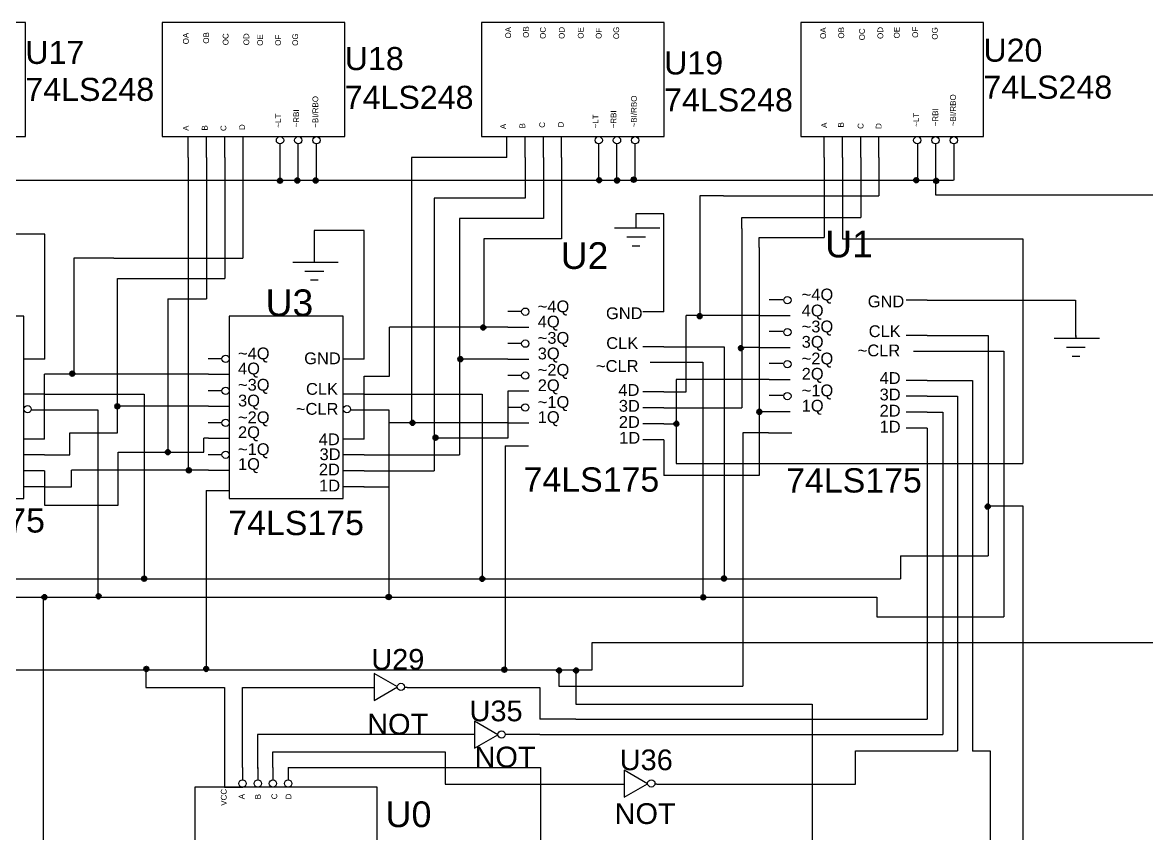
# Model space of a CAD drawing. Header units: millimetres. Extents: x 5948 to 13023, y 3837 to 8428.
# Drawn here: x 6211.2 to 6396.6, y 4048.5 to 4182.2 of the extents above; entities that cross this region are included whole.
import ezdxf

# ---------------------------------------------------------------- set-up
doc = ezdxf.new("R2010")
doc.units = ezdxf.units.MM
doc.styles.get("Standard").update_dxf_attribs({"font": 'arial.ttf'})
pattern_1 = [(0, (372.634, -47.216), (0, 6.985), [5.08, -1.905]), (90, (372.634, -47.216), (-6.985, 4e-16), [5.08, -1.905])]
pattern_2 = [(0, (379.9, -52.502), (0, 6.985), [5.08, -1.905]), (90, (379.9, -52.502), (-6.985, 4e-16), [5.08, -1.905])]
pattern_3 = [(0, (388.283, -60.041), (0, 6.985), [5.08, -1.905]), (90, (388.283, -60.041), (-6.985, 4e-16), [5.08, -1.905])]
pattern_4 = [(0, (391.6356, -63.1125), (0, 6.985), [5.08, -1.905]), (90, (391.6356, -63.1125), (-6.985, 4e-16), [5.08, -1.905])]
pattern_5 = [(0, (384.177, -81.037), (0, 6.985), [5.08, -1.905]), (90, (384.177, -81.037), (-6.985, 4e-16), [5.08, -1.905])]
pattern_6 = [(0, (394.61, -95.675), (0, 6.985), [5.08, -1.905]), (90, (394.61, -95.675), (-6.985, 4e-16), [5.08, -1.905])]
pattern_7 = [(0, (440.221, -39.5435), (0, 6.985), [5.08, -1.905]), (90, (440.221, -39.5435), (-6.985, 4e-16), [5.08, -1.905])]
pattern_8 = [(0, (436.401, -44.8506), (0, 6.985), [5.08, -1.905]), (90, (436.401, -44.8506), (-6.985, 4e-16), [5.08, -1.905])]
pattern_9 = [(0, (428.4814, -55.371), (0, 6.985), [5.08, -1.905]), (90, (428.4814, -55.371), (-6.985, 4e-16), [5.08, -1.905])]
pattern_10 = [(0, (432.209, -57.699), (0, 6.985), [5.08, -1.905]), (90, (432.209, -57.699), (-6.985, 4e-16), [5.08, -1.905])]
pattern_11 = [(0, (440.1275, -81.184), (0, 6.985), [5.08, -1.905]), (90, (440.1275, -81.184), (-6.985, 4e-16), [5.08, -1.905])]
pattern_12 = [(0, (424.6, -84.061), (0, 6.985), [5.08, -1.905]), (90, (424.6, -84.061), (-6.985, 4e-16), [5.08, -1.905])]
pattern_13 = [(0, (443.705, -95.947), (0, 6.985), [5.08, -1.905]), (90, (443.705, -95.947), (-6.985, 4e-16), [5.08, -1.905])]
pattern_14 = [(0, (475.924, -37.652), (0, 6.985), [5.08, -1.905]), (90, (475.924, -37.652), (-6.985, 4e-16), [5.08, -1.905])]
pattern_15 = [(0, (482.82, -42.961), (0, 6.985), [5.08, -1.905]), (90, (482.82, -42.961), (-6.985, 4e-16), [5.08, -1.905])]
pattern_16 = [(0, (485.8024, -53.392), (0, 6.985), [5.08, -1.905]), (90, (485.8024, -53.392), (-6.985, 4e-16), [5.08, -1.905])]
pattern_17 = [(0, (472.009, -55.627), (0, 6.985), [5.08, -1.905]), (90, (472.009, -55.627), (-6.985, 4e-16), [5.08, -1.905])]
pattern_18 = [(0, (479.9654, -81.017), (0, 6.985), [5.08, -1.905]), (90, (479.9654, -81.017), (-6.985, 4e-16), [5.08, -1.905])]
pattern_19 = [(0, (476.3305, -83.904), (0, 6.985), [5.08, -1.905]), (90, (476.3305, -83.904), (-6.985, 4e-16), [5.08, -1.905])]
pattern_20 = [(0, (384.5826, -95.8825), (0, 6.985), [5.08, -1.905]), (90, (384.5826, -95.8825), (-6.985, 4e-16), [5.08, -1.905])]
pattern_21 = [(0, (452.6646, -96.025), (0, 6.985), [5.08, -1.905]), (90, (452.6646, -96.025), (-6.985, 4e-16), [5.08, -1.905])]
pattern_22 = [(0, (455.477, -96.084), (0, 6.985), [5.08, -1.905]), (90, (455.477, -96.084), (-6.985, 4e-16), [5.08, -1.905])]
pattern_23 = [(0, (406.722, -15.3396), (0, 6.985), [5.08, -1.905]), (90, (406.722, -15.3396), (-6.985, 4e-16), [5.08, -1.905])]
pattern_24 = [(0, (409.658, -15.3396), (0, 6.985), [5.08, -1.905]), (90, (409.658, -15.3396), (-6.985, 4e-16), [5.08, -1.905])]
pattern_25 = [(0, (412.688, -15.3396), (0, 6.985), [5.08, -1.905]), (90, (412.688, -15.3396), (-6.985, 4e-16), [5.08, -1.905])]
pattern_26 = [(0, (459.4066, -15.3396), (0, 6.985), [5.08, -1.905]), (90, (459.4066, -15.3396), (-6.985, 4e-16), [5.08, -1.905])]
pattern_27 = [(0, (462.343, -15.3396), (0, 6.985), [5.08, -1.905]), (90, (462.343, -15.3396), (-6.985, 4e-16), [5.08, -1.905])]
pattern_28 = [(0, (465.0894, -15.245), (0, 6.985), [5.08, -1.905]), (90, (465.0894, -15.245), (-6.985, 4e-16), [5.08, -1.905])]
pattern_29 = [(0, (511.705, -15.3435), (0, 6.985), [5.08, -1.905]), (90, (511.705, -15.3435), (-6.985, 4e-16), [5.08, -1.905])]
pattern_30 = [(0, (514.95, -15.4705), (0, 6.985), [5.08, -1.905]), (90, (514.95, -15.4705), (-6.985, 4e-16), [5.08, -1.905])]
pattern_31 = [(0, (523.448, -69.177), (0, 6.985), [5.08, -1.905]), (90, (523.448, -69.177), (-6.985, 4e-16), [5.08, -1.905])]

# ---------------------------------------------------------------- blocks, each defined once
blk = doc.blocks.new('*U1')
blk.add_lwpolyline([(15.048, 9.405), (-15.048, 9.405), (-15.048, -9.405), (15.048, -9.405)], close=True)
blk = doc.blocks.new('*U2')
at = {"color": 0, "linetype": 'ByBlock', "lineweight": -2, "transparency": 16777216}
for p in [(210.672, 0), (263.34, 0), (316.008, 0), (368.676, 0)]:
    blk.add_blockref('*U1', p, dxfattribs=at)
blk = doc.blocks.new('*U29')
blk.add_line((0, 1.1286), (0, -1.1286))
blk = doc.blocks.new('*U30')
at = {"color": 0, "linetype": 'ByBlock', "lineweight": -2, "transparency": 16777216}
for p in [(0, 0), (3.0096, 0), (6.0192, 0)]:
    blk.add_blockref('*U29', p, dxfattribs=at)
blk = doc.blocks.new('*U31')
blk.add_line((0, 1.1286), (0, -1.1286))
blk = doc.blocks.new('*U32')
at = {"color": 0, "linetype": 'ByBlock', "lineweight": -2, "transparency": 16777216}
for p in [(0, 0), (3.0096, 0), (6.0192, 0)]:
    blk.add_blockref('*U31', p, dxfattribs=at)
blk = doc.blocks.new('*U33')
blk.add_line((0, 1.1286), (0, -1.1286))
blk = doc.blocks.new('*U34')
at = {"color": 0, "linetype": 'ByBlock', "lineweight": -2, "transparency": 16777216}
for p in [(0, 0), (3.0096, 0), (6.0192, 0)]:
    blk.add_blockref('*U33', p, dxfattribs=at)
blk = doc.blocks.new('*U45')
blk.add_line((1.1286, 0), (-1.1286, 0))
blk = doc.blocks.new('*U46')
at = {"color": 0, "linetype": 'ByBlock', "lineweight": -2, "transparency": 16777216}
for p in [(0, 15.8004), (0, 10.5336), (0, 5.2668), (0, 0)]:
    blk.add_blockref('*U45', p, dxfattribs=at)
blk = doc.blocks.new('*U47')
blk.add_line((1.1286, 0), (-1.1286, 0))
blk = doc.blocks.new('*U48')
at = {"color": 0, "linetype": 'ByBlock', "lineweight": -2, "transparency": 16777216}
for p in [(0, 15.8004), (0, 10.5336), (0, 5.2668), (0, 0)]:
    blk.add_blockref('*U47', p, dxfattribs=at)
blk = doc.blocks.new('*U49')
blk.add_circle((0, 0), 0.602)
blk = doc.blocks.new('*U50')
at = {"color": 0, "linetype": 'ByBlock', "lineweight": -2, "transparency": 16777216}
for p in [(0, 15.8004), (0, 10.5336), (0, 5.2668), (0, 0)]:
    blk.add_blockref('*U49', p, dxfattribs=at)
blk = doc.blocks.new('*U53')
blk.add_circle((0, 0), 0.602)
blk = doc.blocks.new('*U54')
at = {"color": 0, "linetype": 'ByBlock', "lineweight": -2, "transparency": 16777216}
for p in [(0, 15.8004), (0, 10.5336), (0, 5.2668), (0, 0)]:
    blk.add_blockref('*U53', p, dxfattribs=at)
blk = doc.blocks.new('*U83')
blk.add_circle((0, 0), 0.602)
blk = doc.blocks.new('*U84')
at = {"color": 0, "linetype": 'ByBlock', "lineweight": -2, "transparency": 16777216}
for p in [(0, 0), (3.0096, 0), (6.0192, 0)]:
    blk.add_blockref('*U83', p, dxfattribs=at)
blk = doc.blocks.new('*U99')
blk.add_circle((0, 0), 0.602)
blk = doc.blocks.new('*U100')
at = {"color": 0, "linetype": 'ByBlock', "lineweight": -2, "transparency": 16777216}
for p in [(0, 0), (3.0096, 0), (6.0192, 0)]:
    blk.add_blockref('*U99', p, dxfattribs=at)
blk = doc.blocks.new('*U101')
blk.add_circle((0, 0), 0.602)
blk = doc.blocks.new('*U102')
at = {"color": 0, "linetype": 'ByBlock', "lineweight": -2, "transparency": 16777216}
for p in [(0, 0), (3.0096, 0), (6.0192, 0)]:
    blk.add_blockref('*U101', p, dxfattribs=at)
blk = doc.blocks.new('*U111')
blk.add_line((-1.73052, 0), (1.73052, 0))
blk = doc.blocks.new('*U112')
at = {"color": 0, "linetype": 'ByBlock', "lineweight": -2, "transparency": 16777216}
for p in [(0, 15.8004), (0, 10.5336), (0, 5.2668), (0, 0)]:
    blk.add_blockref('*U111', p, dxfattribs=at)
blk = doc.blocks.new('*U113')
blk.add_line((-1.73052, 0), (1.73052, 0))
blk = doc.blocks.new('*U114')
at = {"color": 0, "linetype": 'ByBlock', "lineweight": -2, "transparency": 16777216}
for p in [(0, 15.8004), (0, 10.5336), (0, 5.2668), (0, 0)]:
    blk.add_blockref('*U113', p, dxfattribs=at)
blk = doc.blocks.new('*U125')
blk.add_line((0, -1.73052), (0, 1.73052))
blk = doc.blocks.new('*U126')
at = {"color": 0, "linetype": 'ByBlock', "lineweight": -2, "transparency": 16777216}
for p in [(0, 0), (3.0096, 0), (6.0192, 0), (9.0288, 0)]:
    blk.add_blockref('*U125', p, dxfattribs=at)
blk = doc.blocks.new('*U127')
blk.add_line((0, -1.73052), (0, 1.73052))
blk = doc.blocks.new('*U128')
at = {"color": 0, "linetype": 'ByBlock', "lineweight": -2, "transparency": 16777216}
for p in [(0, 0), (3.0096, 0), (6.0192, 0), (9.0288, 0)]:
    blk.add_blockref('*U127', p, dxfattribs=at)
blk = doc.blocks.new('*U129')
blk.add_line((0, -1.73052), (0, 1.73052))
blk = doc.blocks.new('*U130')
at = {"color": 0, "linetype": 'ByBlock', "lineweight": -2, "transparency": 16777216}
for p in [(0, 0), (3.0096, 0), (6.0192, 0), (9.0288, 0)]:
    blk.add_blockref('*U129', p, dxfattribs=at)
blk = doc.blocks.new('*U139')
blk.add_line((1.73052, 0), (-1.73052, 0))
blk = doc.blocks.new('*U140')
at = {"color": 0, "linetype": 'ByBlock', "lineweight": -2, "transparency": 16777216}
for p in [(0, 7.9002), (0, 5.2668), (0, 2.6334), (0, 0)]:
    blk.add_blockref('*U139', p, dxfattribs=at)
blk = doc.blocks.new('*U141')
blk.add_line((1.73052, 0), (-1.73052, 0))
blk = doc.blocks.new('*U142')
at = {"color": 0, "linetype": 'ByBlock', "lineweight": -2, "transparency": 16777216}
for p in [(0, 7.9002), (0, 5.2668), (0, 2.6334), (0, 0)]:
    blk.add_blockref('*U141', p, dxfattribs=at)
blk = doc.blocks.new('*U143')
blk.add_line((1.73052, 0), (-1.73052, 0))
blk = doc.blocks.new('*U144')
at = {"color": 0, "linetype": 'ByBlock', "lineweight": -2, "transparency": 16777216}
for p in [(0, 7.9002), (0, 5.2668), (0, 2.6334), (0, 0)]:
    blk.add_blockref('*U143', p, dxfattribs=at)
blk = doc.blocks.new('*U145')
blk.add_line((1.73052, 0), (-1.73052, 0))
blk = doc.blocks.new('*U146')
at = {"color": 0, "linetype": 'ByBlock', "lineweight": -2, "transparency": 16777216}
for p in [(0, 7.9002), (0, 5.2668), (0, 2.6334), (0, 0)]:
    blk.add_blockref('*U145', p, dxfattribs=at)
blk = doc.blocks.new('*U165')
blk.add_circle((0, 0), 0.602)
blk = doc.blocks.new('*U166')
at = {"color": 0, "linetype": 'ByBlock', "lineweight": -2, "transparency": 16777216}
for p in [(0, 15.8004), (0, 10.5336), (0, 5.2668), (0, 0)]:
    blk.add_blockref('*U165', p, dxfattribs=at)
blk = doc.blocks.new('*U167')
blk.add_line((1.1286, 0), (-1.1286, 0))
blk = doc.blocks.new('*U168')
at = {"color": 0, "linetype": 'ByBlock', "lineweight": -2, "transparency": 16777216}
for p in [(0, 15.8004), (0, 10.5336), (0, 5.2668), (0, 0)]:
    blk.add_blockref('*U167', p, dxfattribs=at)
blk = doc.blocks.new('*U169')
blk.add_line((-1.73052, 0), (1.73052, 0))
blk = doc.blocks.new('*U170')
at = {"color": 0, "linetype": 'ByBlock', "lineweight": -2, "transparency": 16777216}
for p in [(0, 15.8004), (0, 10.5336), (0, 5.2668), (0, 0)]:
    blk.add_blockref('*U169', p, dxfattribs=at)
blk = doc.blocks.new('*U171')
blk.add_circle((0, 0), 0.602)
blk = doc.blocks.new('*U172')
at = {"color": 0, "linetype": 'ByBlock', "lineweight": -2, "transparency": 16777216}
for p in [(0, 0), (2.508, 0), (5.016, 0), (7.524, 0)]:
    blk.add_blockref('*U171', p, dxfattribs=at)
blk = doc.blocks.new('*U173')
blk.add_line((0, 1.02), (0, -1.02))
blk = doc.blocks.new('*U174')
at = {"color": 0, "linetype": 'ByBlock', "lineweight": -2, "transparency": 16777216}
for p in [(0, 0), (2.508, 0), (5.016, 0), (7.524, 0)]:
    blk.add_blockref('*U173', p, dxfattribs=at)

msp = doc.modelspace()

# ---------------------------------------------------------------- hatches: boundary and pattern name
h = msp.add_hatch()
h.set_pattern_fill('ANGLE', color=256)
h.set_pattern_definition(pattern_23)
h.paths.add_polyline_path([(6254.04, 4156.24, 1), (6253.24, 4156.24, 1)])
h = msp.add_hatch()
h.set_pattern_fill('ANGLE', color=256)
h.set_pattern_definition(pattern_23)
h.paths.add_polyline_path([(6254.04, 4156.24, 1), (6253.24, 4156.24, 1)])
at = {"lineweight": 35}
h = msp.add_hatch(color=256, dxfattribs=at)
h.dxf.hatch_style = 1
h.paths.add_polyline_path([(6254.06, 4156.15, 1), (6253.26, 4156.15, 1)])
h = msp.add_hatch(color=256, dxfattribs=at)
h.dxf.hatch_style = 1
h.paths.add_polyline_path([(6256.93, 4156.19, 1), (6256.13, 4156.19, 1)])
h = msp.add_hatch()
h.set_pattern_fill('ANGLE', color=256)
h.set_pattern_definition(pattern_24)
h.paths.add_polyline_path([(6256.97, 4156.24, 1), (6256.17, 4156.24, 1)])
h = msp.add_hatch()
h.set_pattern_fill('ANGLE', color=256)
h.set_pattern_definition(pattern_24)
h.paths.add_polyline_path([(6256.97, 4156.24, 1), (6256.17, 4156.24, 1)])
h = msp.add_hatch(color=256, dxfattribs=at)
h.dxf.hatch_style = 1
h.paths.add_polyline_path([(6259.94, 4156.19, 1), (6259.14, 4156.19, 1)])
h = msp.add_hatch()
h.set_pattern_fill('ANGLE', color=256)
h.set_pattern_definition(pattern_25)
h.paths.add_polyline_path([(6260, 4156.24, 1), (6259.2, 4156.24, 1)])
h = msp.add_hatch()
h.set_pattern_fill('ANGLE', color=256)
h.set_pattern_definition(pattern_25)
h.paths.add_polyline_path([(6260, 4156.24, 1), (6259.2, 4156.24, 1)])
h = msp.add_hatch(color=256, dxfattribs=at)
h.dxf.hatch_style = 1
h.paths.add_polyline_path([(6306.7, 4156.23, 1), (6305.9, 4156.23, 1)])
h = msp.add_hatch()
h.set_pattern_fill('ANGLE', color=256)
h.set_pattern_definition(pattern_26)
h.paths.add_polyline_path([(6306.72, 4156.24, 1), (6305.92, 4156.24, 1)])
h = msp.add_hatch()
h.set_pattern_fill('ANGLE', color=256)
h.set_pattern_definition(pattern_26)
h.paths.add_polyline_path([(6306.72, 4156.24, 1), (6305.92, 4156.24, 1)])
h = msp.add_hatch(color=256, dxfattribs=at)
h.dxf.hatch_style = 1
h.paths.add_polyline_path([(6309.64, 4156.18, 1), (6308.84, 4156.18, 1)])
h = msp.add_hatch()
h.set_pattern_fill('ANGLE', color=256)
h.set_pattern_definition(pattern_27)
h.paths.add_polyline_path([(6309.66, 4156.24, 1), (6308.86, 4156.24, 1)])
h = msp.add_hatch()
h.set_pattern_fill('ANGLE', color=256)
h.set_pattern_definition(pattern_27)
h.paths.add_polyline_path([(6309.66, 4156.24, 1), (6308.86, 4156.24, 1)])
h = msp.add_hatch(color=256, dxfattribs=at)
h.dxf.hatch_style = 1
h.paths.add_polyline_path([(6312.39, 4156.32, 1), (6311.59, 4156.32, 1)])
h = msp.add_hatch()
h.set_pattern_fill('ANGLE', color=256)
h.set_pattern_definition(pattern_28)
h.paths.add_polyline_path([(6312.41, 4156.33, 1), (6311.61, 4156.33, 1)])
h = msp.add_hatch()
h.set_pattern_fill('ANGLE', color=256)
h.set_pattern_definition(pattern_28)
h.paths.add_polyline_path([(6312.41, 4156.33, 1), (6311.61, 4156.33, 1)])
h = msp.add_hatch(color=256, dxfattribs=at)
h.dxf.hatch_style = 1
h.paths.add_polyline_path([(6358.98, 4156.23, 1), (6358.18, 4156.23, 1)])
h = msp.add_hatch()
h.set_pattern_fill('ANGLE', color=256)
h.set_pattern_definition(pattern_29)
h.paths.add_polyline_path([(6359.02, 4156.24, 1), (6358.22, 4156.24, 1)])
h = msp.add_hatch()
h.set_pattern_fill('ANGLE', color=256)
h.set_pattern_definition(pattern_29)
h.paths.add_polyline_path([(6359.02, 4156.24, 1), (6358.22, 4156.24, 1)])
h = msp.add_hatch(color=256, dxfattribs=at)
h.dxf.hatch_style = 1
h.paths.add_polyline_path([(6362.27, 4156.14, 1), (6361.47, 4156.14, 1)])
h = msp.add_hatch()
h.set_pattern_fill('ANGLE', color=256)
h.set_pattern_definition(pattern_30)
h.paths.add_polyline_path([(6362.27, 4156.11, 1), (6361.47, 4156.11, 1)])
h = msp.add_hatch()
h.set_pattern_fill('ANGLE', color=256)
h.set_pattern_definition(pattern_30)
h.paths.add_polyline_path([(6362.27, 4156.11, 1), (6361.47, 4156.11, 1)])
h = msp.add_hatch()
h.set_pattern_fill('ANGLE', color=256)
h.set_pattern_definition(pattern_14)
h.paths.add_polyline_path([(6323.24, 4133.93, 1), (6322.44, 4133.93, 1)])
h = msp.add_hatch()
h.set_pattern_fill('ANGLE', color=256)
h.set_pattern_definition(pattern_14)
h.paths.add_polyline_path([(6323.24, 4133.93, 1), (6322.44, 4133.93, 1)])
h = msp.add_hatch(color=256, dxfattribs=at)
h.dxf.hatch_style = 1
h.paths.add_polyline_path([(6323.27, 4133.83, 1), (6322.47, 4133.83, 1)])
h = msp.add_hatch()
h.set_pattern_fill('ANGLE', color=256)
h.set_pattern_definition(pattern_7)
h.paths.add_polyline_path([(6287.54, 4132.04, 1), (6286.74, 4132.04, 1)])
h = msp.add_hatch()
h.set_pattern_fill('ANGLE', color=256)
h.set_pattern_definition(pattern_7)
h.paths.add_polyline_path([(6287.54, 4132.04, 1), (6286.74, 4132.04, 1)])
h = msp.add_hatch(color=256, dxfattribs=at)
h.dxf.hatch_style = 1
h.paths.add_polyline_path([(6287.59, 4131.95, 1), (6286.79, 4131.95, 1)])
h = msp.add_hatch(color=256, dxfattribs=at)
h.dxf.hatch_style = 1
h.paths.add_polyline_path([(6330.08, 4128.55, 1), (6329.28, 4128.55, 1)])
h = msp.add_hatch()
h.set_pattern_fill('ANGLE', color=256)
h.set_pattern_definition(pattern_15)
h.paths.add_polyline_path([(6330.14, 4128.62, 1), (6329.34, 4128.62, 1)])
h = msp.add_hatch()
h.set_pattern_fill('ANGLE', color=256)
h.set_pattern_definition(pattern_15)
h.paths.add_polyline_path([(6330.14, 4128.62, 1), (6329.34, 4128.62, 1)])
h = msp.add_hatch()
h.set_pattern_fill('ANGLE', color=256)
h.set_pattern_definition(pattern_8)
h.paths.add_polyline_path([(6283.72, 4126.73, 1), (6282.92, 4126.73, 1)])
h = msp.add_hatch()
h.set_pattern_fill('ANGLE', color=256)
h.set_pattern_definition(pattern_8)
h.paths.add_polyline_path([(6283.72, 4126.73, 1), (6282.92, 4126.73, 1)])
h = msp.add_hatch(color=256, dxfattribs=at)
h.dxf.hatch_style = 1
h.paths.add_polyline_path([(6283.8, 4126.74, 1), (6283, 4126.74, 1)])
h = msp.add_hatch(color=256, dxfattribs=at)
h.dxf.hatch_style = 1
h.paths.add_polyline_path([(6219.81, 4124.35, 1), (6219.01, 4124.35, 1)])
h = msp.add_hatch()
h.set_pattern_fill('ANGLE', color=256)
h.set_pattern_definition(pattern_1)
h.paths.add_polyline_path([(6219.95, 4124.36, 1), (6219.15, 4124.36, 1)])
h = msp.add_hatch()
h.set_pattern_fill('ANGLE', color=256)
h.set_pattern_definition(pattern_1)
h.paths.add_polyline_path([(6219.95, 4124.36, 1), (6219.15, 4124.36, 1)])
h = msp.add_hatch()
h.set_pattern_fill('ANGLE', color=256)
h.set_pattern_definition(pattern_2)
h.paths.add_polyline_path([(6227.22, 4119.08, 1), (6226.42, 4119.08, 1)])
h = msp.add_hatch()
h.set_pattern_fill('ANGLE', color=256)
h.set_pattern_definition(pattern_2)
h.paths.add_polyline_path([(6227.22, 4119.08, 1), (6226.42, 4119.08, 1)])
h = msp.add_hatch(color=256, dxfattribs=at)
h.dxf.hatch_style = 1
h.paths.add_polyline_path([(6227.24, 4118.95, 1), (6226.44, 4118.95, 1)])
h = msp.add_hatch()
h.set_pattern_fill('ANGLE', color=256)
h.set_pattern_definition(pattern_16)
h.paths.add_polyline_path([(6333.12, 4118.19, 1), (6332.32, 4118.19, 1)])
h = msp.add_hatch()
h.set_pattern_fill('ANGLE', color=256)
h.set_pattern_definition(pattern_16)
h.paths.add_polyline_path([(6333.12, 4118.19, 1), (6332.32, 4118.19, 1)])
h = msp.add_hatch(color=256, dxfattribs=at)
h.dxf.hatch_style = 1
h.paths.add_polyline_path([(6333.12, 4118.05, 1), (6332.32, 4118.05, 1)])
h = msp.add_hatch()
h.set_pattern_fill('ANGLE', color=256)
h.set_pattern_definition(pattern_9)
h.paths.add_polyline_path([(6275.8, 4116.21, 1), (6275, 4116.21, 1)])
h = msp.add_hatch()
h.set_pattern_fill('ANGLE', color=256)
h.set_pattern_definition(pattern_9)
h.paths.add_polyline_path([(6275.8, 4116.21, 1), (6275, 4116.21, 1)])
h = msp.add_hatch(color=256, dxfattribs=at)
h.dxf.hatch_style = 1
h.paths.add_polyline_path([(6275.91, 4116.23, 1), (6275.11, 4116.23, 1)])
h = msp.add_hatch()
h.set_pattern_fill('ANGLE', color=256)
h.set_pattern_definition(pattern_17)
h.paths.add_polyline_path([(6319.33, 4115.95, 1), (6318.53, 4115.95, 1)])
h = msp.add_hatch()
h.set_pattern_fill('ANGLE', color=256)
h.set_pattern_definition(pattern_17)
h.paths.add_polyline_path([(6319.33, 4115.95, 1), (6318.53, 4115.95, 1)])
h = msp.add_hatch(color=256, dxfattribs=at)
h.dxf.hatch_style = 1
h.paths.add_polyline_path([(6319.44, 4116.09, 1), (6318.64, 4116.09, 1)])
h = msp.add_hatch()
h.set_pattern_fill('ANGLE', color=256)
h.set_pattern_definition(pattern_10)
h.paths.add_polyline_path([(6279.53, 4113.88, 1), (6278.73, 4113.88, 1)])
h = msp.add_hatch()
h.set_pattern_fill('ANGLE', color=256)
h.set_pattern_definition(pattern_10)
h.paths.add_polyline_path([(6279.53, 4113.88, 1), (6278.73, 4113.88, 1)])
h = msp.add_hatch(color=256, dxfattribs=at)
h.dxf.hatch_style = 1
h.paths.add_polyline_path([(6279.71, 4113.8, 1), (6278.91, 4113.8, 1)])
h = msp.add_hatch(color=256, dxfattribs=at)
h.dxf.hatch_style = 1
h.paths.add_polyline_path([(6235.57, 4111.41, 1), (6234.77, 4111.41, 1)])
h = msp.add_hatch()
h.set_pattern_fill('ANGLE', color=256)
h.set_pattern_definition(pattern_3)
h.paths.add_polyline_path([(6235.6, 4111.54, 1), (6234.8, 4111.54, 1)])
h = msp.add_hatch()
h.set_pattern_fill('ANGLE', color=256)
h.set_pattern_definition(pattern_3)
h.paths.add_polyline_path([(6235.6, 4111.54, 1), (6234.8, 4111.54, 1)])
h = msp.add_hatch()
h.set_pattern_fill('ANGLE', color=256)
h.set_pattern_definition(pattern_4)
h.paths.add_polyline_path([(6238.95, 4108.47, 1), (6238.15, 4108.47, 1)])
h = msp.add_hatch()
h.set_pattern_fill('ANGLE', color=256)
h.set_pattern_definition(pattern_4)
h.paths.add_polyline_path([(6238.95, 4108.47, 1), (6238.15, 4108.47, 1)])
h = msp.add_hatch(color=256, dxfattribs=at)
h.dxf.hatch_style = 1
h.paths.add_polyline_path([(6239.02, 4108.4, 1), (6238.22, 4108.4, 1)])
h = msp.add_hatch()
h.set_pattern_fill('ANGLE', color=256)
h.set_pattern_definition(pattern_31)
h.paths.add_polyline_path([(6370.76, 4102.4, 1), (6369.96, 4102.4, 1)])
h = msp.add_hatch()
h.set_pattern_fill('ANGLE', color=256)
h.set_pattern_definition(pattern_31)
h.paths.add_polyline_path([(6370.76, 4102.4, 1), (6369.96, 4102.4, 1)])
h = msp.add_hatch(color=256, dxfattribs=at)
h.dxf.hatch_style = 1
h.paths.add_polyline_path([(6370.8, 4102.44, 1), (6370, 4102.44, 1)])
h = msp.add_hatch()
h.set_pattern_fill('ANGLE', color=256)
h.set_pattern_definition(pattern_5)
h.paths.add_polyline_path([(6231.49, 4090.54, 1), (6230.69, 4090.54, 1)])
h = msp.add_hatch()
h.set_pattern_fill('ANGLE', color=256)
h.set_pattern_definition(pattern_5)
h.paths.add_polyline_path([(6231.49, 4090.54, 1), (6230.69, 4090.54, 1)])
h = msp.add_hatch(color=256, dxfattribs=at)
h.dxf.hatch_style = 1
h.paths.add_polyline_path([(6231.67, 4090.55, 1), (6230.87, 4090.55, 1)])
h = msp.add_hatch(color=256, dxfattribs=at)
h.dxf.hatch_style = 1
h.paths.add_polyline_path([(6287.42, 4090.53, 1), (6286.62, 4090.53, 1)])
h = msp.add_hatch()
h.set_pattern_fill('ANGLE', color=256)
h.set_pattern_definition(pattern_11)
h.paths.add_polyline_path([(6287.44, 4090.39, 1), (6286.64, 4090.39, 1)])
h = msp.add_hatch()
h.set_pattern_fill('ANGLE', color=256)
h.set_pattern_definition(pattern_11)
h.paths.add_polyline_path([(6287.44, 4090.39, 1), (6286.64, 4090.39, 1)])
h = msp.add_hatch()
h.set_pattern_fill('ANGLE', color=256)
h.set_pattern_definition(pattern_18)
h.paths.add_polyline_path([(6327.28, 4090.56, 1), (6326.48, 4090.56, 1)])
h = msp.add_hatch()
h.set_pattern_fill('ANGLE', color=256)
h.set_pattern_definition(pattern_18)
h.paths.add_polyline_path([(6327.28, 4090.56, 1), (6326.48, 4090.56, 1)])
h = msp.add_hatch(color=256, dxfattribs=at)
h.dxf.hatch_style = 1
h.paths.add_polyline_path([(6327.29, 4090.57, 1), (6326.49, 4090.57, 1)])
h = msp.add_hatch()
h.set_pattern_fill('ANGLE', color=256)
h.set_pattern_definition([(0, (367.686, -84.187), (0, 6.985), [5.08, -1.905]), (90, (367.686, -84.187), (-6.985, 4e-16), [5.08, -1.905])])
h.paths.add_polyline_path([(6215, 4087.39, 1), (6214.2, 4087.39, 1)])
h = msp.add_hatch(color=256, dxfattribs=at)
h.dxf.hatch_style = 1
h.paths.add_polyline_path([(6215.21, 4087.5, 1), (6214.41, 4087.5, 1)])
h = msp.add_hatch()
h.set_pattern_fill('ANGLE', color=256)
h.set_pattern_definition([(0, (376.7545, -84.072), (0, 6.985), [5.08, -1.905]), (90, (376.7545, -84.072), (-6.985, 4e-16), [5.08, -1.905])])
h.paths.add_polyline_path([(6224.07, 4087.51, 1), (6223.27, 4087.51, 1)])
h = msp.add_hatch(color=256, dxfattribs=at)
h.dxf.hatch_style = 1
h.paths.add_polyline_path([(6224.15, 4087.65, 1), (6223.35, 4087.65, 1)])
h = msp.add_hatch()
h.set_pattern_fill('ANGLE', color=256)
h.set_pattern_definition(pattern_12)
h.paths.add_polyline_path([(6271.92, 4087.52, 1), (6271.12, 4087.52, 1)])
h = msp.add_hatch()
h.set_pattern_fill('ANGLE', color=256)
h.set_pattern_definition(pattern_12)
h.paths.add_polyline_path([(6271.92, 4087.52, 1), (6271.12, 4087.52, 1)])
h = msp.add_hatch(color=256, dxfattribs=at)
h.dxf.hatch_style = 1
h.paths.add_polyline_path([(6272.03, 4087.53, 1), (6271.23, 4087.53, 1)])
h = msp.add_hatch()
h.set_pattern_fill('ANGLE', color=256)
h.set_pattern_definition(pattern_19)
h.paths.add_polyline_path([(6323.65, 4087.67, 1), (6322.85, 4087.67, 1)])
h = msp.add_hatch()
h.set_pattern_fill('ANGLE', color=256)
h.set_pattern_definition(pattern_19)
h.paths.add_polyline_path([(6323.65, 4087.67, 1), (6322.85, 4087.67, 1)])
h = msp.add_hatch(color=256, dxfattribs=at)
h.dxf.hatch_style = 1
h.paths.add_polyline_path([(6323.87, 4087.47, 1), (6323.07, 4087.47, 1)])
h = msp.add_hatch()
h.set_pattern_fill('ANGLE', color=256)
h.set_pattern_definition(pattern_20)
h.paths.add_polyline_path([(6231.9, 4075.7, 1), (6231.1, 4075.7, 1)])
h = msp.add_hatch()
h.set_pattern_fill('ANGLE', color=256)
h.set_pattern_definition(pattern_20)
h.paths.add_polyline_path([(6231.9, 4075.7, 1), (6231.1, 4075.7, 1)])
h = msp.add_hatch(color=256, dxfattribs=at)
h.dxf.hatch_style = 1
h.paths.add_polyline_path([(6232.03, 4075.67, 1), (6231.23, 4075.67, 1)])
h = msp.add_hatch(color=256, dxfattribs=at)
h.dxf.hatch_style = 1
h.paths.add_polyline_path([(6241.88, 4075.67, 1), (6241.08, 4075.67, 1)])
h = msp.add_hatch()
h.set_pattern_fill('ANGLE', color=256)
h.set_pattern_definition(pattern_6)
h.paths.add_polyline_path([(6241.93, 4075.9, 1), (6241.13, 4075.9, 1)])
h = msp.add_hatch()
h.set_pattern_fill('ANGLE', color=256)
h.set_pattern_definition(pattern_6)
h.paths.add_polyline_path([(6241.93, 4075.9, 1), (6241.13, 4075.9, 1)])
h = msp.add_hatch()
h.set_pattern_fill('ANGLE', color=256)
h.set_pattern_definition(pattern_13)
h.paths.add_polyline_path([(6291.02, 4075.63, 1), (6290.22, 4075.63, 1)])
h = msp.add_hatch()
h.set_pattern_fill('ANGLE', color=256)
h.set_pattern_definition(pattern_13)
h.paths.add_polyline_path([(6291.02, 4075.63, 1), (6290.22, 4075.63, 1)])
h = msp.add_hatch(color=256, dxfattribs=at)
h.dxf.hatch_style = 1
h.paths.add_polyline_path([(6291.07, 4075.54, 1), (6290.27, 4075.54, 1)])
h = msp.add_hatch()
h.set_pattern_fill('ANGLE', color=256)
h.set_pattern_definition(pattern_21)
h.paths.add_polyline_path([(6299.98, 4075.55, 1), (6299.18, 4075.55, 1)])
h = msp.add_hatch()
h.set_pattern_fill('ANGLE', color=256)
h.set_pattern_definition(pattern_21)
h.paths.add_polyline_path([(6299.98, 4075.55, 1), (6299.18, 4075.55, 1)])
h = msp.add_hatch(color=256, dxfattribs=at)
h.dxf.hatch_style = 1
h.paths.add_polyline_path([(6300.09, 4075.4, 1), (6299.29, 4075.4, 1)])
h = msp.add_hatch()
h.set_pattern_fill('ANGLE', color=256)
h.set_pattern_definition(pattern_22)
h.paths.add_polyline_path([(6302.79, 4075.5, 1), (6301.99, 4075.5, 1)])
h = msp.add_hatch()
h.set_pattern_fill('ANGLE', color=256)
h.set_pattern_definition(pattern_22)
h.paths.add_polyline_path([(6302.79, 4075.5, 1), (6301.99, 4075.5, 1)])
h = msp.add_hatch(color=256, dxfattribs=at)
h.dxf.hatch_style = 1
h.paths.add_polyline_path([(6302.89, 4075.4, 1), (6302.09, 4075.4, 1)])

# ---------------------------------------------------------------- linework, layer by layer
for p, q in [((6238.54, 4159.96), (6238.54, 4137.78)), ((6241.55, 4159.96), (6241.55, 4136.67)), ((6244.56, 4159.96), (6244.56, 4140.02)), ((6247.56, 4159.96), (6247.56, 4143.36)), ((6253.62, 4159.97), (6253.62, 4156.24)), ((6256.63, 4159.97), (6256.63, 4156.24)), ((6259.64, 4159.97), (6259.64, 4156.24)), ((6291.08, 4159.96), (6275.35, 4159.96)), ((6275.35, 4159.96), (6275.35, 4116.22)), ((6294.09, 4159.96), (6294.09, 4153.28)), ((6297.1, 4159.96), (6297.1, 4149.93)), ((6300.11, 4159.96), (6300.11, 4146.59)), ((6306.17, 4159.96), (6306.17, 4156.24)), ((6309.18, 4159.96), (6309.18, 4156.24)), ((6312.19, 4159.96), (6312.19, 4156.24)), ((6343.41, 4159.96), (6343.41, 4146.8)), ((6346.42, 4159.96), (6346.42, 4146.58)), ((6349.43, 4159.96), (6349.43, 4158.29)), ((6352.44, 4159.96), (6352.44, 4153.64)), ((6358.78, 4159.96), (6358.78, 4156.24)), ((6361.79, 4159.96), (6361.79, 4156.24)), ((6364.8, 4159.96), (6364.8, 4156.24)), ((6349.43, 4158.29), (6349.43, 4150.09)), ((6011.01, 4156.24), (6364.73, 4156.24)), ((6361.79, 4156.24), (6361.79, 4156.24)), ((6361.79, 4156.24), (6361.79, 4153.81)), ((6294.09, 4153.28), (6279.09, 4153.28)), ((6279.09, 4153.28), (6279.09, 4108.3)), ((6326.83, 4153.64), (6322.91, 4153.64)), ((6322.91, 4153.64), (6322.91, 4133.91)), ((6326.83, 4153.64), (6352.44, 4153.64)), ((6361.79, 4153.81), (6381.21, 4153.81)), ((6381.21, 4153.81), (6483.81, 4153.81)), ((6316.99, 4150.68), (6312.35, 4150.68)), ((6312.35, 4150.68), (6312.35, 4150.68)), ((6312.35, 4150.68), (6312.35, 4148.49)), ((6316.99, 4134.54), (6316.99, 4150.68)), ((6297.1, 4149.93), (6283.27, 4149.93)), ((6283.27, 4149.93), (6283.27, 4110.94)), ((6297.1, 4149.93), (6297.1, 4149.93)), ((6312.37, 4148.85), (6312.37, 4148.39)), ((6329.85, 4148.26), (6329.85, 4150.09)), ((6329.85, 4150.09), (6349.43, 4150.09)), ((6214.9, 4147.33), (6204.95, 4147.33)), ((6214.9, 4126.76), (6214.9, 4147.33)), ((6267.57, 4147.94), (6259.3, 4147.94)), ((6259.3, 4147.94), (6259.3, 4143.03)), ((6267.57, 4126.76), (6267.57, 4147.94)), ((6308.83, 4148.39), (6316.31, 4148.39)), ((6310.84, 4146.9), (6313.94, 4146.9)), ((6329.85, 4148.26), (6329.85, 4118.71)), ((6332.71, 4145.14), (6332.71, 4146.8)), ((6332.71, 4146.8), (6343.41, 4146.8)), ((6297.91, 4146.59), (6287.28, 4146.59)), ((6287.28, 4146.59), (6287.28, 4132.02)), ((6300.11, 4146.59), (6297.91, 4146.59)), ((6311.75, 4145.44), (6313.02, 4145.44)), ((6332.71, 4145.14), (6332.71, 4107.55)), ((6346.42, 4146.58), (6372.3, 4146.58)), ((6372.3, 4146.58), (6376.16, 4146.58)), ((6376.16, 4146.58), (6376.16, 4109.55)), ((6226.26, 4143.36), (6219.64, 4143.36)), ((6219.64, 4143.36), (6219.64, 4124.24)), ((6226.26, 4143.36), (6247.56, 4143.36)), ((6259.32, 4143.2), (6259.32, 4142.74)), ((6255.78, 4142.74), (6263.25, 4142.74)), ((6257.78, 4141.24), (6260.88, 4141.24)), ((6226.87, 4140.02), (6244.56, 4140.02)), ((6226.87, 4114.6), (6226.87, 4140.02)), ((6258.69, 4139.79), (6259.97, 4139.79)), ((6238.54, 4137.78), (6238.54, 4108.45)), ((6235.19, 4136.67), (6241.55, 4136.67)), ((6235.19, 4136.67), (6235.19, 4111.4)), ((6360.39, 4136.44), (6356.92, 4136.44)), ((6360.39, 4136.44), (6360.39, 4136.44)), ((6360.39, 4136.44), (6384.88, 4136.44)), ((6384.88, 4136.44), (6384.88, 4130.45)), ((6316.99, 4134.54), (6313.53, 4134.54)), ((6332.71, 4133.91), (6320.67, 4133.91)), ((6320.67, 4132.09), (6320.67, 4133.91)), ((6332.71, 4133.91), (6334.35, 4133.91)), ((6271.72, 4123.93), (6271.72, 4132.02)), ((6291.26, 4132.02), (6271.72, 4132.02)), ((6320.67, 4121.35), (6320.67, 4132.09)), ((6336.9, 4131.27), (6336.92, 4131.27)), ((6360.37, 4130.65), (6356.91, 4130.65)), ((6360.37, 4130.65), (6370.46, 4130.65)), ((6370.46, 4130.65), (6370.46, 4094.29)), ((6381.36, 4130.2), (6388.84, 4130.2)), ((6384.9, 4130.66), (6384.9, 4130.2)), ((6316.99, 4128.75), (6313.53, 4128.75)), ((6316.99, 4128.75), (6326.91, 4128.75)), ((6326.91, 4128.75), (6326.91, 4096.65)), ((6332.71, 4128.65), (6329.85, 4128.65)), ((6332.71, 4128.65), (6334.35, 4128.65)), ((6383.36, 4128.71), (6386.46, 4128.71)), ((6214.9, 4126.76), (6211.44, 4126.76)), ((6267.57, 4126.76), (6264.11, 4126.76)), ((6291.26, 4126.75), (6283.27, 4126.75)), ((6326.91, 4126.82), (6326.9, 4126.82)), ((6358.12, 4128.06), (6360.37, 4128.06)), ((6360.37, 4128.06), (6373.03, 4128.06)), ((6373.03, 4128.06), (6373.03, 4084.23)), ((6384.28, 4127.25), (6385.55, 4127.25)), ((6314.73, 4126.22), (6316.98, 4126.22)), ((6316.98, 4126.22), (6319.56, 4126.22)), ((6319.56, 4126.22), (6319.56, 4126.22)), ((6319.56, 4126.22), (6323.42, 4126.22)), ((6323.42, 4126.22), (6323.42, 4094.07)), ((6241.85, 4124.24), (6214.85, 4124.24)), ((6214.85, 4123.78), (6214.85, 4124.24)), ((6214.85, 4113.57), (6214.85, 4123.78)), ((6267.57, 4113.57), (6267.57, 4123.93)), ((6267.57, 4123.93), (6271.72, 4123.93)), ((6267.57, 4123.93), (6271.72, 4123.93)), ((6334.35, 4123.38), (6319, 4123.38)), ((6319, 4123.38), (6319, 4109.55)), ((6334.35, 4123.38), (6334.35, 4123.38)), ((6334.35, 4123.38), (6334.35, 4123.38)), ((6334.35, 4123.38), (6334.35, 4123.38)), ((6334.35, 4123.38), (6334.35, 4123.38)), ((6334.35, 4123.38), (6334.35, 4123.38)), ((6334.35, 4123.38), (6334.35, 4123.38)), ((6360.37, 4123.24), (6367.89, 4123.24)), ((6367.89, 4123.24), (6367.89, 4123.24)), ((6367.89, 4123.24), (6367.89, 4062.11)), ((6214.91, 4120.97), (6211.45, 4120.97)), ((6214.91, 4120.97), (6231.24, 4120.97)), ((6231.24, 4120.97), (6231.24, 4093.15)), ((6267.57, 4120.97), (6264.11, 4120.97)), ((6267.57, 4120.97), (6287.03, 4120.97)), ((6287.03, 4120.97), (6287.03, 4095.85)), ((6291.26, 4121.48), (6291.26, 4113.69)), ((6316.99, 4121.35), (6316.99, 4121.35)), ((6316.99, 4121.35), (6316.99, 4121.35)), ((6316.99, 4121.35), (6320.67, 4121.35)), ((6360.37, 4120.61), (6365.39, 4120.61)), ((6365.39, 4120.61), (6365.39, 4120.61)), ((6365.39, 4120.61), (6365.39, 4065.54)), ((6212.61, 4118.39), (6214.87, 4118.39)), ((6214.85, 4118.39), (6223.63, 4118.39)), ((6223.63, 4118.39), (6223.63, 4090.4)), ((6241.85, 4118.97), (6226.87, 4118.97)), ((6265.27, 4118.39), (6267.53, 4118.39)), ((6267.53, 4118.39), (6271.6, 4118.39)), ((6271.6, 4118.39), (6271.6, 4092.57)), ((6316.99, 4118.71), (6326.9, 4118.71)), ((6326.9, 4118.71), (6329.85, 4118.71)), ((6332.71, 4118.11), (6334.35, 4118.11)), ((6360.37, 4117.98), (6362.99, 4117.98)), ((6362.99, 4117.98), (6362.99, 4069.92)), ((6291.26, 4116.22), (6271.6, 4116.22)), ((6316.99, 4116.08), (6319, 4116.08)), ((6360.37, 4115.34), (6360.37, 4115.34)), ((6360.37, 4115.34), (6360.37, 4067.36)), ((6219.01, 4110.94), (6219.01, 4114.6)), ((6219.01, 4114.6), (6226.87, 4114.6)), ((6241.1, 4111.4), (6241.1, 4113.71)), ((6241.85, 4113.71), (6241.1, 4113.71)), ((6241.85, 4113.71), (6241.84, 4113.71)), ((6291.26, 4113.69), (6279.09, 4113.69)), ((6316.99, 4113.45), (6316.99, 4107.55)), ((6334.22, 4114.59), (6329.98, 4114.59)), ((6329.98, 4114.59), (6329.98, 4090.92)), ((6334.22, 4114.59), (6338.07, 4114.59)), ((6290.78, 4112.44), (6294.63, 4112.44)), ((6290.78, 4112.44), (6290.78, 4097.28)), ((6214.85, 4110.94), (6219.01, 4110.94)), ((6226.95, 4102.67), (6226.95, 4111.4)), ((6226.95, 4111.4), (6240.43, 4111.4)), ((6240.43, 4111.4), (6241.1, 4111.4)), ((6267.57, 4110.94), (6283.27, 4110.94)), ((6214.85, 4108.3), (6214.85, 4102.67)), ((6219.26, 4105.67), (6219.26, 4108.44)), ((6234.53, 4108.44), (6219.26, 4108.44)), ((6241.85, 4108.44), (6234.53, 4108.44)), ((6267.57, 4108.3), (6279.09, 4108.3)), ((6319, 4109.55), (6354.28, 4109.55)), ((6354.28, 4109.55), (6376.16, 4109.55)), ((6332.71, 4107.55), (6316.99, 4107.55)), ((6214.85, 4105.67), (6219.26, 4105.67)), ((6241.49, 4105.07), (6245.34, 4105.07)), ((6241.49, 4105.07), (6241.49, 4097.42)), ((6267.48, 4105.68), (6271.6, 4105.67)), ((6214.85, 4102.67), (6226.95, 4102.67)), ((6370.46, 4102.53), (6376.16, 4102.53)), ((6376.16, 4102.53), (6376.16, 3970.66)), ((6241.49, 4097.42), (6241.49, 4075.54)), ((6290.78, 4097.28), (6290.78, 4075.54)), ((6287.03, 4095.85), (6287.03, 4090.51)), ((6326.91, 4096.65), (6326.91, 4090.51)), ((6231.24, 4093.15), (6231.24, 4090.51)), ((6323.42, 4094.07), (6323.42, 4087.5)), ((6356.02, 4094.29), (6356.02, 4090.51)), ((6356.02, 4094.29), (6370.46, 4094.29)), ((6271.6, 4092.57), (6271.6, 4087.5)), ((6070.33, 4090.51), (6356.02, 4090.51)), ((6223.63, 4090.4), (6223.63, 4087.5)), ((6329.98, 4090.92), (6329.98, 4072.85)), ((6005.99, 4087.5), (6352.12, 4087.5)), ((6214.68, 4032.53), (6214.68, 4087.5)), ((6352.12, 4087.5), (6352.12, 4084.23)), ((6352.12, 4084.23), (6373.03, 4084.23)), ((6305.13, 4075.54), (6305.13, 4080.04)), ((6305.13, 4080.04), (6491.89, 4080.04)), ((6152.45, 4075.54), (6302.45, 4075.54)), ((6231.55, 4075.54), (6231.55, 4072.6)), ((6299.63, 4075.54), (6299.63, 4072.85)), ((6302.45, 4075.54), (6302.45, 4070.53)), ((6302.45, 4075.54), (6305.13, 4075.54)), ((6299.63, 4072.85), (6329.98, 4072.85)), ((6231.55, 4072.6), (6244.54, 4072.6)), ((6244.54, 4072.6), (6244.54, 4060.01)), ((6247.49, 4059.44), (6247.49, 4072.6)), ((6247.49, 4072.6), (6269.16, 4072.6)), ((6274.63, 4072.6), (6274.21, 4072.6)), ((6274.63, 4072.6), (6274.97, 4072.6)), ((6274.97, 4072.6), (6296.52, 4072.6)), ((6296.52, 4072.6), (6296.52, 4067.36)), ((6302.45, 4070.53), (6302.45, 4069.87)), ((6302.45, 4069.87), (6341.44, 4069.87)), ((6341.44, 4069.87), (6341.44, 4047.49)), ((6362.99, 4069.92), (6362.99, 4064.85)), ((6302.45, 4067.36), (6296.52, 4067.36)), ((6302.45, 4067.36), (6360.37, 4067.36)), ((6365.39, 4065.54), (6365.39, 4062.14)), ((6249.98, 4064.85), (6249.98, 4059.25)), ((6285.68, 4064.85), (6249.98, 4064.85)), ((6291.44, 4064.85), (6290.81, 4064.86)), ((6296.52, 4064.85), (6291.44, 4064.85)), ((6296.52, 4064.85), (6331.54, 4064.85)), ((6331.54, 4064.85), (6362.99, 4064.85)), ((6252.5, 4059.44), (6252.5, 4062.01)), ((6252.5, 4062.01), (6280.92, 4062.01)), ((6280.92, 4062.01), (6280.92, 4056.69)), ((6348.57, 4056.69), (6348.57, 4062.14)), ((6348.57, 4062.14), (6365.39, 4062.14)), ((6370.82, 4062.11), (6367.89, 4062.11)), ((6370.82, 4034.45), (6370.82, 4062.11)), ((6244.54, 4060.01), (6244.54, 4056.17)), ((6247.49, 4059.44), (6247.49, 4059.44)), ((6255.01, 4059.44), (6296.64, 4059.44)), ((6296.64, 4059.44), (6296.64, 4034.45)), ((6244.54, 4056.17), (6247.55, 4056.17)), ((6280.92, 4056.69), (6310.42, 4056.69)), ((6315.81, 4056.69), (6315.49, 4056.69)), ((6315.81, 4056.69), (6348.57, 4056.69))]:
    msp.add_line(p, q)
for points in [[(6192.63, 4133.83), (6192.63, 4103.74), (6211.44, 4103.74), (6211.44, 4133.83)], [(6245.3, 4133.83), (6245.3, 4103.74), (6264.11, 4103.74), (6264.11, 4133.83)], [(6273.03, 4072.7), (6269.18, 4074.92), (6269.18, 4070.47)], [(6289.59, 4064.81), (6285.74, 4067.04), (6285.74, 4062.59)], [(6314.29, 4056.75), (6310.44, 4058.97), (6310.44, 4054.52)], [(6239.61, 4037.19), (6269.71, 4037.19), (6269.71, 4056.19), (6239.61, 4056.19)]]:
    msp.add_lwpolyline(points, close=True)
for centre in [(6253.66, 4156.15), (6256.53, 4156.19), (6259.54, 4156.19), (6306.3, 4156.23), (6309.24, 4156.18), (6311.99, 4156.32), (6358.58, 4156.23), (6361.87, 4156.14), (6322.87, 4133.83), (6287.19, 4131.95), (6329.68, 4128.55), (6283.4, 4126.74), (6219.41, 4124.35), (6226.84, 4118.95), (6332.72, 4118.05), (6275.51, 4116.23), (6319.04, 4116.09), (6279.31, 4113.8), (6235.17, 4111.41), (6238.62, 4108.4), (6370.4, 4102.44), (6231.27, 4090.55), (6287.02, 4090.53), (6326.89, 4090.57), (6214.81, 4087.5), (6223.75, 4087.65), (6271.63, 4087.53), (6323.47, 4087.47), (6231.63, 4075.67), (6241.48, 4075.67), (6290.67, 4075.54), (6299.69, 4075.4), (6302.49, 4075.4)]:
    msp.add_circle(centre, 0.4, dxfattribs=at)
for centre, radius in [((6306.32, 4156.24), 0.4), ((6306.32, 4156.24), 0.4), ((6309.26, 4156.24), 0.4), ((6309.26, 4156.24), 0.4), ((6312.01, 4156.33), 0.4), ((6312.01, 4156.33), 0.4), ((6358.62, 4156.24), 0.4), ((6358.62, 4156.24), 0.4), ((6361.87, 4156.11), 0.4), ((6361.87, 4156.11), 0.4), ((6212.04, 4118.5), 0.602), ((6264.71, 4118.5), 0.602), ((6370.36, 4102.4), 0.4), ((6370.36, 4102.4), 0.4), ((6326.88, 4090.56), 0.4), ((6326.88, 4090.56), 0.4), ((6271.52, 4087.52), 0.4), ((6271.52, 4087.52), 0.4), ((6273.61, 4072.7), 0.602), ((6290.21, 4064.86), 0.602), ((6314.9, 4056.8), 0.602)]:
    msp.add_circle(centre, radius)

# ---------------------------------------------------------------- block references
for name, p in [('*U2', (5985.95, 4172.83)), ('*U126', (6238.54, 4161.69)), ('*U100', (6253.67, 4162.82)), ('*U30', (6253.62, 4161.09)), ('*U128', (6291.08, 4161.69)), ('*U102', (6306.23, 4162.82)), ('*U32', (6306.17, 4161.09)), ('*U130', (6343.41, 4161.69)), ('*U84', (6358.76, 4162.82)), ('*U34', (6358.78, 4161.09)), ('*U168', (6335.49, 4120.74)), ('*U166', (6337.34, 4120.65)), ('*U48', (6292.39, 4118.77)), ('*U50', (6294.12, 4118.76)), ('*U170', (6336.08, 4118.11)), ('*U114', (6292.99, 4116.22)), ('*U46', (6242.97, 4110.97)), ('*U54', (6244.7, 4110.98)), ('*U112', (6243.58, 4108.44)), ('*U146', (6358.64, 4115.34)), ('*U144', (6315.26, 4113.45)), ('*U140', (6213.12, 4105.67)), ('*U142', (6265.84, 4105.67)), ('*U174', (6247.49, 4058.42)), ('*U172', (6247.49, 4056.79))]:
    msp.add_blockref(name, p)

# ---------------------------------------------------------------- texts
for s, p in [('OA', (6238.62, 4178.64)), ('OB', (6241.96, 4178.74)), ('OC', (6245.17, 4178.48)), ('OD', (6248.59, 4178.47)), ('OE', (6250.85, 4178.39)), ('OF', (6253.82, 4178.39)), ('OG', (6256.65, 4178.39)), ('OA', (6291.77, 4179.6)), ('OB', (6294.7, 4179.7)), ('OC', (6297.49, 4179.53)), ('OD', (6300.6, 4179.53)), ('OE', (6303.73, 4179.56)), ('OF', (6306.7, 4179.53)), ('OG', (6309.59, 4179.49)), ('OA', (6343.71, 4179.52)), ('OB', (6346.7, 4179.58)), ('OC', (6350.12, 4179.29)), ('OD', (6353.14, 4179.52)), ('OE', (6355.85, 4179.61)), ('OF', (6358.9, 4179.7)), ('OG', (6362.12, 4179.4)), ('~BI/RBO', (6259.97, 4164.87)), ('~BI/RBO', (6312.51, 4164.94)), ('~BI/RBO', (6365.13, 4165.15)), ('~LT', (6253.84, 4164.9)), ('~RBI', (6256.81, 4164.93)), ('~RBI', (6309.13, 4164.77)), ('~LT', (6359.06, 4165.04)), ('~RBI', (6362.21, 4165.11)), ('D', (6247.88, 4164.5)), ('A', (6290.94, 4164.66)), ('B', (6294.1, 4164.77)), ('C', (6297.38, 4164.88)), ('D', (6300.44, 4164.94)), ('~LT', (6306.18, 4164.77)), ('A', (6343.86, 4164.86)), ('B', (6346.64, 4164.92)), ('C', (6349.89, 4164.69)), ('D', (6352.86, 4164.69)), ('A', (6238.63, 4164.37)), ('B', (6241.72, 4164.43)), ('C', (6244.81, 4164.34)), ('VCC', (6244.86, 4053.11)), ('A', (6247.82, 4054.18)), ('B', (6250.49, 4054.17)), ('C', (6253.2, 4054.18)), ('D', (6255.54, 4054.17))]:
    msp.add_text(s, height=0.946, rotation=90, dxfattribs=at).set_placement(p)
for s, height, p in [('U17', 3.798, (6211.67, 4175.41)), ('U20', 3.798, (6369.67, 4175.77)), ('U18', 3.798, (6264.34, 4174.39)), ('U19', 3.798, (6317.01, 4173.67)), ('74LS248', 3.798, (6211.67, 4169.31)), ('74LS248', 3.798, (6369.67, 4169.67)), ('74LS248', 3.798, (6264.34, 4168)), ('74LS248', 3.798, (6317.01, 4167.57)), ('U1', 4.4, (6343.57, 4143.51)), ('U2', 4.4, (6299.96, 4141.61)), ('U3', 4.4, (6251.29, 4133.83)), ('~4Q', 1.943, (6339.7, 4136.42)), ('~4Q', 1.943, (6296.17, 4134.46)), ('4Q', 1.943, (6339.7, 4133.78)), ('GND', 1.943, (6350.59, 4135.28)), ('4Q', 1.943, (6296.17, 4131.96)), ('GND', 1.943, (6307.43, 4133.33)), ('~3Q', 1.943, (6339.7, 4131.15)), ('CLK', 1.943, (6350.75, 4130.37)), ('~3Q', 1.943, (6296.17, 4129.27)), ('CLK', 1.943, (6307.47, 4128.41)), ('3Q', 1.943, (6339.7, 4128.62)), ('~4Q', 1.943, (6246.74, 4126.71)), ('3Q', 1.943, (6296.17, 4126.7)), ('~CLR', 1.943, (6348.94, 4127.2)), ('GND', 1.943, (6257.65, 4125.9)), ('~CLR', 1.943, (6305.78, 4124.64)), ('~2Q', 1.943, (6339.7, 4125.87)), ('4Q', 1.943, (6246.74, 4124.22)), ('~2Q', 1.943, (6296.17, 4124)), ('2Q', 1.943, (6339.7, 4123.35)), ('4D', 1.943, (6352.55, 4122.65)), ('~3Q', 1.943, (6246.74, 4121.54)), ('CLK', 1.943, (6257.95, 4120.86)), ('2Q', 1.943, (6296.17, 4121.46)), ('3Q', 1.943, (6246.74, 4118.94)), ('4D', 1.943, (6309.47, 4120.68)), ('~1Q', 1.943, (6339.7, 4120.61)), ('3D', 1.943, (6352.55, 4119.94)), ('~CLR', 1.943, (6256.29, 4117.57)), ('~1Q', 1.943, (6296.17, 4118.7)), ('3D', 1.943, (6309.54, 4118.07)), ('1Q', 1.943, (6339.7, 4118.09)), ('2D', 1.943, (6352.55, 4117.27)), ('~2Q', 1.943, (6246.74, 4116.18)), ('1Q', 1.943, (6296.17, 4116.21)), ('2D', 1.943, (6309.54, 4115.41)), ('2Q', 1.943, (6246.74, 4113.72)), ('1D', 1.943, (6352.55, 4114.63)), ('4D', 1.943, (6260.05, 4112.55)), ('1D', 1.943, (6309.6, 4112.8)), ('~1Q', 1.943, (6246.74, 4110.92)), ('3D', 1.943, (6260.19, 4110.09)), ('1Q', 1.943, (6246.74, 4108.47)), ('2D', 1.943, (6260.08, 4107.57)), ('74LS175', 4.002, (6293.83, 4104.89)), ('74LS175', 4.002, (6337.13, 4104.75)), ('1D', 1.943, (6260.11, 4104.92)), ('74LS175', 4.002, (6192.52, 4098.15)), ('74LS175', 4.002, (6245.13, 4097.73)), ('U29', 3.416, (6268.72, 4075.54)), ('U35', 3.416, (6284.92, 4067.04)), ('NOT', 3.416, (6268.04, 4064.85)), ('NOT', 3.416, (6285.74, 4059.44)), ('U36', 3.416, (6309.69, 4058.97)), ('U0', 4.243, (6271.07, 4049.59)), ('NOT', 3.416, (6308.84, 4050.11))]:
    msp.add_text(s, height=height, dxfattribs=at).set_placement(p)

doc.saveas('drawing.dxf')
